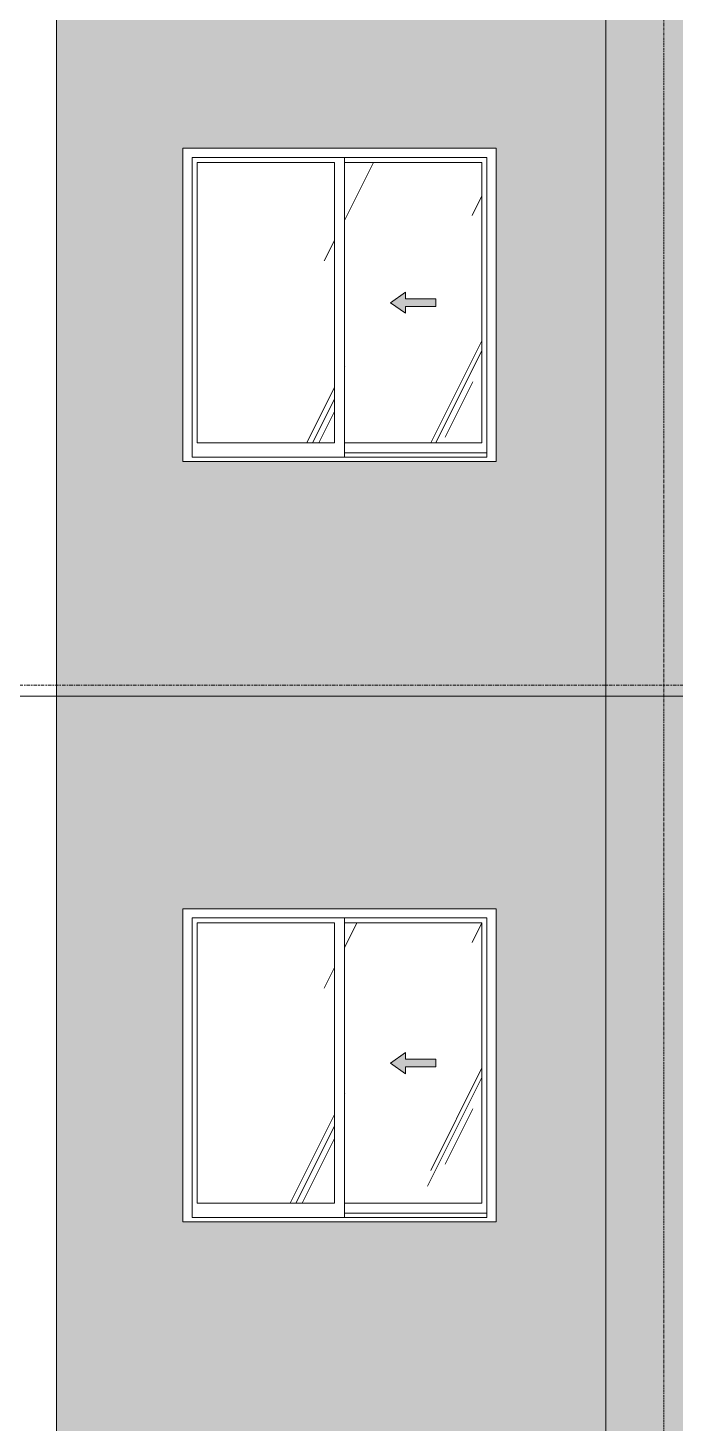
# Model space of a CAD drawing. Header units: millimetres. Extents: x -134153 to 99383, y -5233 to 35400.
# Drawn here: x 36016 to 38909, y 19300 to 25538 of the extents above; entities that cross this region are included whole.
import ezdxf

# ---------------------------------------------------------------- set-up
doc = ezdxf.new("R2010")
doc.units = ezdxf.units.MM
for name, pattern in [('1 NÉT CALL OUT', [6, 3, -3]), ('Centre', [31.75, 6.35, -4.7625, 15.875, -4.7625]), ('Grid Line', [22.225, 12.7, -3.175, 3.175, -3.175])]:
    doc.linetypes.add(name, pattern=pattern)
for name, color, linetype, lineweight in [('A-DETL-GENF', 92, 'Continuous', 9), ('A-DETL-GENF-1', 92, '1 NÉT CALL OUT', 9), ('A-FLOR-LEVL-2', 51, 'Centre', 9), ('A-GLAZ', 151, 'Continuous', 9), ('A-GLAZ-3', 7, '1 NÉT CALL OUT', 9), ('A-WALL', 113, 'Continuous', 9), ('A-WALL-PATT-2', 111, 'Continuous', 5), ('I-WALL', 2, 'Continuous', 9), ('S-GRID-1', 1, 'Grid Line', 9)]:
    doc.layers.add(name, color=color, linetype=linetype, lineweight=lineweight)
pattern_1 = [(63.435, (84482.24, 111.3), (-0.002, 1625.6), [567.96, -3066.99]), (63.435, (82856.64, 111.3), (-0.002, 1625.6), [567.96, -3066.99]), (63.435, (85260.4, 425.35), (-0.002, 1625.6), [567.96, -3066.99]), (63.435, (83634.8, 425.35), (-0.002, 1625.6), [567.96, -3066.99]), (63.435, (85142.64, 314.5), (-0.002, 1625.6), [567.96, -3066.99]), (63.435, (83517.04, 314.5), (-0.002, 1625.6), [567.96, -3066.99]), (63.435, (85022.6, 949.4), (-0.002, 1625.6), [276.055, -3358.9]), (63.435, (83397, 949.4), (-0.002, 1625.6), [276.055, -3358.9]), (63.435, (84944.06, 851.15), (-0.002, 1625.6), [567.96, -3066.99]), (63.435, (83318.46, 851.15), (-0.002, 1625.6), [567.96, -3066.99]), (63.435, (84957.9, 921.7), (-0.002, 1625.6), [567.96, -3066.99]), (63.435, (83332.3, 921.7), (-0.002, 1625.6), [567.96, -3066.99]), (63.435, (84302.1, 612.2), (-0.002, 1625.6), [567.96, -3066.99]), (63.435, (82676.5, 612.2), (-0.002, 1625.6), [567.96, -3066.99]), (63.435, (84315.9, 695.35), (-0.002, 1625.6), [567.96, -3066.99]), (63.435, (82690.3, 695.35), (-0.002, 1625.6), [567.96, -3066.99]), (63.435, (84319.65, 755.3), (-0.002, 1625.6), [567.96, -3066.99]), (63.435, (82694.05, 755.3), (-0.002, 1625.6), [567.96, -3066.99])]

# ---------------------------------------------------------------- blocks, each defined once
blk = doc.blocks.new('1_FAMILY RVT - W01-WxH 1400x1400xmm-V402-TKCS_MẶT ĐỨNG HƯỚNG NAM')
at = {"layer": 'A-DETL-GENF-1'}
blk.add_hatch(color=256, dxfattribs=at).paths.add_polyline_path([(76198.1, 20862.1), (76198.1, 20892.6), (76333.5, 20892.6), (76333.5, 20926.5), (76198.1, 20926.5), (76198.1, 20957), (76130.3, 20909.5), (76189.6, 20868)])
at = {"layer": 'A-GLAZ'}
h = blk.add_hatch(dxfattribs=at)
h.set_pattern_fill('FP_30', color=256, style=0, pattern_type=2)
h.set_pattern_definition(pattern_1)
h.paths.add_polyline_path([(75830.2, 20282.6), (75880.3, 20282.6), (75880.3, 21536.5), (75266.1, 21536.5), (75266.1, 20282.6)])
h = blk.add_hatch(dxfattribs=at)
h.set_pattern_fill('FP_30', color=256, style=0, pattern_type=2)
h.set_pattern_definition(pattern_1)
h.paths.add_polyline_path([(75924.8, 20282.6), (76539.1, 20282.6), (76539.1, 21536.5), (75924.8, 21536.5), (75924.8, 20868)])
h.paths.add_polyline_path([(76198.1, 20862.1), (76130.3, 20909.5), (76198.1, 20957), (76198.1, 20926.5), (76333.5, 20926.5), (76333.5, 20892.6), (76198.1, 20892.6), (76198.1, 20868)])
at = {"layer": 'A-DETL-GENF'}
for p, q in [((76130.3, 20909.5), (76198.1, 20957)), ((76130.3, 20909.5), (76198.1, 20957)), ((76130.3, 20909.5), (76198.1, 20862.1)), ((76198.1, 20862.1), (76130.3, 20909.5)), ((76198.1, 20957), (76198.1, 20926.5)), ((76198.1, 20957), (76198.1, 20926.5)), ((76333.5, 20926.5), (76198.1, 20926.5)), ((76198.1, 20926.5), (76333.5, 20926.5)), ((76333.5, 20926.5), (76333.5, 20892.6)), ((76333.5, 20926.5), (76333.5, 20892.6)), ((76198.1, 20892.6), (76198.1, 20862.1)), ((76333.5, 20892.6), (76198.1, 20892.6)), ((76198.1, 20892.6), (76198.1, 20862.1)), ((76333.5, 20892.6), (76198.1, 20892.6))]:
    blk.add_line(p, q, dxfattribs=at)
at = {"layer": 'A-GLAZ'}
for p, q in [((76602.6, 21600), (75202.6, 21600)), ((75202.6, 20200), (75202.6, 21600)), ((76602.6, 20200), (76602.6, 21600)), ((75243.5, 21559.1), (75243.5, 20219)), ((75243.5, 21559.1), (76561.6, 21559.1)), ((75266.1, 21536.5), (75880.3, 21536.5)), ((75266.1, 20282.6), (75266.1, 21536.5)), ((75880.3, 21536.5), (75880.3, 20282.6)), ((75924.8, 20219), (75924.8, 21559.1)), ((76539.1, 21536.5), (75924.8, 21536.5)), ((76539.1, 20282.6), (76539.1, 21536.5)), ((76561.6, 21559.1), (76561.6, 20219)), ((75880.3, 20282.6), (75266.1, 20282.6)), ((75924.8, 20282.6), (76539.1, 20282.6)), ((76561.6, 20219), (75243.5, 20219)), ((76561.6, 20238.1), (75924.8, 20238.1)), ((76561.6, 20238.1), (75924.8, 20238.1)), ((76602.6, 20200), (75202.6, 20200))]:
    blk.add_line(p, q, dxfattribs=at)
blk = doc.blocks.new('1_FAMILY RVT - W01-WxH 1400x1400xmm-V414-TKCS_MẶT ĐỨNG HƯỚNG NAM')
at = {"layer": 'A-DETL-GENF-1'}
blk.add_hatch(color=256, dxfattribs=at).paths.add_polyline_path([(76198.1, 24262.1), (76198.1, 24292.6), (76333.5, 24292.6), (76333.5, 24326.5), (76198.1, 24326.5), (76198.1, 24357), (76130.3, 24309.5)])
at = {"layer": 'A-GLAZ'}
h = blk.add_hatch(dxfattribs=at)
h.set_pattern_fill('FP_30', color=256, style=0, pattern_type=2)
h.set_pattern_definition(pattern_1)
h.paths.add_polyline_path([(75830.2, 23682.6), (75880.3, 23682.6), (75880.3, 24936.5), (75266.1, 24936.5), (75266.1, 23682.6)])
h = blk.add_hatch(dxfattribs=at)
h.set_pattern_fill('FP_30', color=256, style=0, pattern_type=2)
h.set_pattern_definition(pattern_1)
h.paths.add_polyline_path([(76539.1, 23682.6), (76539.1, 24936.5), (75924.8, 24936.5), (75924.8, 23682.6)])
h.paths.add_polyline_path([(76198.1, 24262.1), (76130.3, 24309.5), (76198.1, 24357), (76198.1, 24326.5), (76333.5, 24326.5), (76333.5, 24292.6), (76198.1, 24292.6)])
at = {"layer": 'A-DETL-GENF'}
for p, q in [((76130.3, 24309.5), (76198.1, 24357)), ((76130.3, 24309.5), (76198.1, 24357)), ((76198.1, 24357), (76198.1, 24326.5)), ((76198.1, 24357), (76198.1, 24326.5)), ((76130.3, 24309.5), (76198.1, 24262.1)), ((76198.1, 24262.1), (76130.3, 24309.5)), ((76333.5, 24326.5), (76198.1, 24326.5)), ((76198.1, 24326.5), (76333.5, 24326.5)), ((76198.1, 24292.6), (76198.1, 24262.1)), ((76333.5, 24292.6), (76198.1, 24292.6)), ((76198.1, 24292.6), (76198.1, 24262.1)), ((76333.5, 24292.6), (76198.1, 24292.6)), ((76333.5, 24326.5), (76333.5, 24292.6)), ((76333.5, 24326.5), (76333.5, 24292.6))]:
    blk.add_line(p, q, dxfattribs=at)
at = {"layer": 'A-GLAZ'}
for p, q in [((76602.6, 25000), (75202.6, 25000)), ((75202.6, 23600), (75202.6, 25000)), ((75243.5, 24959.1), (75243.5, 23619)), ((75243.5, 24959.1), (76561.6, 24959.1)), ((75924.8, 23619), (75924.8, 24959.1)), ((76561.6, 24959.1), (76561.6, 23619)), ((76602.6, 23600), (76602.6, 25000)), ((75266.1, 24936.5), (75880.3, 24936.5)), ((75266.1, 23682.6), (75266.1, 24936.5)), ((75880.3, 24936.5), (75880.3, 23682.6)), ((76539.1, 24936.5), (75924.8, 24936.5)), ((76539.1, 23682.6), (76539.1, 24936.5)), ((75880.3, 23682.6), (75266.1, 23682.6)), ((75924.8, 23682.6), (76539.1, 23682.6)), ((76602.6, 23600), (75202.6, 23600)), ((76561.6, 23619), (75243.5, 23619)), ((76561.6, 23638.1), (75924.8, 23638.1)), ((76561.6, 23638.1), (75924.8, 23638.1))]:
    blk.add_line(p, q, dxfattribs=at)

msp = doc.modelspace()

# ---------------------------------------------------------------- hatches: boundary and pattern name
at = {"layer": 'A-WALL-PATT-2'}
h = msp.add_hatch(color=256, dxfattribs=at)
h.paths.add_polyline_path([(38598.9, 22550), (38598.9, 25950), (36143.9, 25949.5), (36143.9, 22550), (37336.5, 22550)])
h.paths.add_polyline_path([(38108.9, 23600), (36708.9, 23600), (36708.9, 25000), (38108.9, 25000), (38108.9, 23619.1)])
for points in [[(38608.9, 22550), (38608.9, 25950), (38598.9, 25950), (38598.9, 22550)], [(38608.9, 19150), (38608.9, 22550), (38598.9, 22550), (38598.9, 19150)]]:
    msp.add_hatch(color=256, dxfattribs=at).paths.add_polyline_path(points)
h = msp.add_hatch(color=256, dxfattribs=at)
h.paths.add_polyline_path([(45233.9, 22550), (45233.9, 25950), (38608.9, 25950), (38608.9, 22550), (42096.3, 22550)])
h.paths.add_polyline_path([(38999.8, 23514.4), (38958.9, 23514.4), (38958.9, 24914.4), (44958.9, 24914.4), (44958.9, 23514.4), (40358.9, 23514.4)])
h = msp.add_hatch(color=256, dxfattribs=at)
h.paths.add_polyline_path([(36677.2, 19150), (38598.9, 19150), (38598.9, 22550), (36143.9, 22549.5), (36143.9, 19150)])
h.paths.add_polyline_path([(36708.9, 20200), (36708.9, 21600), (38108.9, 21600), (38108.9, 20200), (36749.8, 20200)])
h = msp.add_hatch(color=256, dxfattribs=at)
h.paths.add_polyline_path([(38608.9, 19150), (45233.9, 19150), (45233.9, 22550), (38608.9, 22550), (38608.9, 20868)])
h.paths.add_polyline_path([(42096.3, 20114.4), (38958.9, 20114.4), (38958.9, 21514.4), (44958.9, 21514.4), (44958.9, 20114.4), (44917.9, 20114.4)])

# ---------------------------------------------------------------- linework, layer by layer
at = {"layer": 'A-FLOR-LEVL-2'}
msp.add_line((-12769.4, 22600), (95658.9, 22600), dxfattribs=at)
at = {"layer": 'A-WALL'}
for p, q in [((36143.9, 29350), (36143.9, 5550)), ((38598.9, 22550), (23758.9, 22550)), ((23758.9, 22550), (38598.9, 22550))]:
    msp.add_line(p, q, dxfattribs=at)
at = {"layer": 'I-WALL'}
for p, q in [((38598.9, 5550), (38598.9, 30750)), ((45243.9, 22550), (38598.9, 22550)), ((38598.9, 22550), (45243.9, 22550))]:
    msp.add_line(p, q, dxfattribs=at)
at = {"layer": 'S-GRID-1'}
msp.add_line((38858.9, 856.3), (38858.9, 30285.9), dxfattribs=at)

# ---------------------------------------------------------------- block references
at = {"layer": 'A-GLAZ-3'}
for name in ['1_FAMILY RVT - W01-WxH 1400x1400xmm-V414-TKCS_MẶT ĐỨNG HƯỚNG NAM', '1_FAMILY RVT - W01-WxH 1400x1400xmm-V402-TKCS_MẶT ĐỨNG HƯỚNG NAM']:
    msp.add_blockref(name, (-38493.7, 0), dxfattribs=at)

doc.saveas('drawing.dxf')
